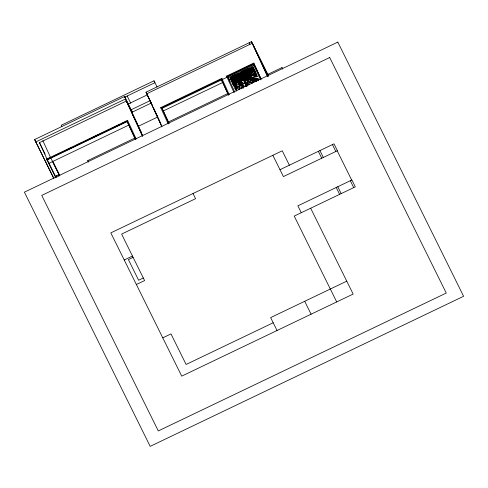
<?xml version="1.0" encoding="UTF-8"?>
<svg xmlns="http://www.w3.org/2000/svg" width="488" height="488" viewBox="0 0 488 488"><rect width="100%" height="100%" fill="white"/><g stroke="black" fill="none" stroke-linecap="round" stroke-linejoin="round"><path stroke-width="0.73" d="M238.236 86.022L236.839 86.754L238.236 86.022L238.376 86.309L236.979 87.041L237.796 86.919L237.656 86.626M241.621 84.4L240.224 85.132L241.621 84.4L241.182 85.296L241.041 85.01M244.183 82.917L243.664 83.485L245.061 82.753L244.183 82.917L243.805 83.771M248.477 81.118L247.081 81.85L248.477 81.118L248.618 81.404L247.221 82.136L248.038 82.014L247.898 81.728M251.863 79.495L250.466 80.227L251.863 79.495L251.424 80.392L251.283 80.105M254.309 78.068L253.797 78.635L255.194 77.903L254.309 78.068L253.937 78.922M231.916 76.97L230.629 77.586L231.916 76.97L231.525 77.836L230.769 77.879L232.056 77.257M234.856 75.884L235.387 75.311L234.1 75.927L234.996 76.171L234.1 75.927M237.485 74.304L238.772 73.688L238.382 74.554L237.485 74.304L238.772 73.688M242.274 72.37L240.987 72.987M245.067 70.998L245.598 70.418L244.311 71.034L245.208 71.285L244.311 71.034M247.727 69.4L249.014 68.784L248.624 69.65L247.727 69.4L249.014 68.784M251.027 67.82L252.314 67.204L251.027 67.82L251.924 68.07L252.461 67.49L251.174 68.106M240.865 87.322L241.346 86.821L241.017 87.657L241.529 87.218L241.676 87.504L241.346 86.821M248.392 84.29L247.88 84.723L247.581 84.101L248.063 83.601L247.721 84.387L248.246 84.003L248.063 83.601M251.448 81.984L251.778 82.667L251.265 83.106L250.966 82.484L251.448 81.984L251.106 82.771M254.352 80.862L254.84 80.361L254.51 81.197L255.023 80.758L255.163 81.045L254.84 80.361M258.494 79.453L257.981 79.886L257.682 79.263L258.17 78.763L257.829 79.55M234.996 84.156L234.588 83.289L235.332 82.533L235.753 83.43L234.996 84.156L235.612 83.143L235.753 83.43M235.472 82.82L234.734 83.576L234.588 83.289M237.949 81.685L238.687 80.923L238.089 81.972L237.949 81.685L238.211 82.258L238.968 81.533L238.687 80.923M241.365 80.05L242.103 79.288L241.505 80.337L241.365 80.05L241.767 80.91M245.214 79.263L244.805 78.403L245.543 77.641L245.97 78.537L245.214 79.263L245.824 78.251M248.136 76.805L248.874 76.049L248.276 77.092L248.136 76.805L248.398 77.385L249.154 76.653L248.874 76.049M251.576 75.158L252.32 74.402L251.716 75.445L251.576 75.158L251.985 76.018L252.601 75.006L252.741 75.292L252.32 74.402M254.937 73.548L255.675 72.791L255.956 73.401L255.2 74.127L254.937 73.548L255.078 73.834L255.822 73.078M238.638 84.418L239.346 83.722L237.833 84.522L237.973 84.808L239.486 84.009L238.784 84.705L237.833 84.522M242.054 82.783L242.762 82.088L241.249 82.887L242.194 83.07L241.249 82.887M246.092 80.496L244.573 81.295L244.72 81.581L246.233 80.782L246.092 80.496L244.573 81.295M248.801 79.556L249.508 78.861L247.989 79.66L248.941 79.843M252.918 77.226L251.405 78.025L252.918 77.226L252.357 78.208L251.546 78.312L253.065 77.513M256.334 75.591L254.821 76.39L255.486 75.738L256.474 75.878L255.486 75.738M235.137 85.479L234.472 86.132L235.991 85.333L235.137 85.479L236.131 85.62M241.389 83.173L242.902 82.374M248.13 79.947L248.654 79.007M233.667 85.485L234.374 84.796L233.807 85.772L233.667 85.485L234.045 86.284M240.413 82.252L241.121 81.563L241.365 82.106L240.645 82.765L240.413 82.252L240.554 82.539L241.261 81.85M243.823 80.618L244.531 79.928L243.969 80.904L243.823 80.618L244.201 81.417M247.562 79.812L247.184 79.013L247.892 78.324L247.325 79.3L247.562 79.812L248.276 79.147M250.539 77.403L251.247 76.714L251.637 77.543L251.497 77.257L250.777 77.915L250.539 77.403L250.686 77.69L251.393 77M253.9 75.799L254.608 75.103L254.041 76.085L253.9 75.799L254.279 76.592M233.13 83.619L233.88 82.893L234.99 82.673L234.85 82.387L234.1 83.119L232.989 83.332L234.24 83.405M237.406 81.533L238.15 80.807L237.046 81.026L236.29 81.752L237.546 81.819L238.296 81.093M247.672 76.616L248.422 75.89L247.312 76.11L246.562 76.836L247.819 76.903M249.978 75.201L251.088 74.981L251.839 74.255L251.228 75.268L249.978 75.201L250.728 74.475L251.839 74.255M232.989 83.332L233.74 82.606L234.85 82.387M243.902 77.745L243.146 78.47L244.262 78.251L245.006 77.525L243.902 77.745L243.286 78.757L244.403 78.537M250.118 75.487L250.869 74.762L251.979 74.542M253.333 73.597L254.089 72.865L255.194 72.645L254.449 73.377L253.333 73.597L254.59 73.664M253.473 73.883L254.23 73.151L255.34 72.932M241.627 80.624L242.383 79.898L242.524 80.184L242.103 79.288M235.966 88.84L237.162 88.261L236.491 88.352L236.107 89.127L236.491 88.352M243.878 85.04L242.682 85.62L243.878 85.04L243.488 85.839M246.763 83.918L247.294 83.405L246.098 83.985L246.904 84.204L247.434 83.692L246.239 84.272M250.204 82.271L250.734 81.758L249.539 82.338L250.344 82.557L250.875 82.045L249.685 82.624L250.344 82.557M253.65 80.977L254.181 80.465L253.364 80.27L252.845 80.758L254.034 80.178L253.364 80.27M256.889 79.068L257.426 78.556L256.231 79.135L257.036 79.355L257.566 78.843L256.371 79.422M235.96 80.148L234.758 80.276L233.88 81.118L235.076 80.965L235.96 80.148L235.216 81.252L234.02 81.404L234.899 80.563L236.101 80.435M237.205 79.526L238.089 78.678L239.291 78.556L238.547 79.66L237.205 79.526L238.406 79.373L239.291 78.556M237.351 79.812L238.229 78.964L239.431 78.843M240.651 77.873L241.529 77.031L242.731 76.909L241.847 77.72L240.651 77.873L240.791 78.159L241.529 77.031M244.122 76.213L245 75.372L246.202 75.243L245.318 76.061L244.122 76.213L244.262 76.5L245.464 76.348L246.349 75.53L245.147 75.658L244.262 76.5M248.416 73.737L247.532 74.579L248.734 74.426L249.618 73.609L248.416 73.737L249.758 73.895L248.874 74.713L247.678 74.865L248.557 74.023M250.862 72.987L251.747 72.139L252.949 72.017L252.064 72.834L250.862 72.987L251.009 73.273L251.747 72.139M239.639 88.816L238.284 89.481L239.639 88.816L239.175 89.67L239.035 89.383M238.425 89.768L239.779 89.103M242.182 87.37L241.67 87.858L243.024 87.199L242.182 87.37L241.81 88.145M245.055 86.242L246.409 85.577L245.952 86.431L245.055 86.242L246.409 85.577M245.196 86.528L246.55 85.864M248.978 84.113L248.471 84.607L249.826 83.942L248.978 84.113L248.612 84.894M255.157 81.404L256.511 80.74L256.054 81.594L255.157 81.404L256.511 80.74M255.297 81.691L256.651 81.026M232.495 78.33L233.795 78.104L234.679 77.263L233.941 78.391L232.495 78.33L233.477 77.433L234.679 77.263M235.881 76.707L237.186 76.488L238.065 75.64L236.863 75.811L236.021 76.994L237.327 76.775L238.211 75.927L237.003 76.097L236.021 76.994M240.712 75.152L241.597 74.31L240.389 74.475L239.407 75.372L239.266 75.085L240.249 74.188L241.456 74.023L240.572 74.865L239.266 75.085M244.866 72.389L243.664 72.553L242.682 73.45L243.982 73.23L244.866 72.389L244.128 73.517L242.823 73.737L243.805 72.84L245.013 72.675M246.098 71.815L247.398 71.596L248.282 70.754L247.074 70.919L246.239 72.102L247.538 71.882L248.422 71.041L247.221 71.205L246.239 72.102M232.355 79.684L231.464 80.526L232.684 80.398L233.612 79.52L232.355 79.684L233.752 79.806L232.825 80.685L231.605 80.813L232.495 79.971M234.85 78.903L235.741 78.062L236.997 77.903L236.07 78.775L234.85 78.903L236.21 79.062L237.137 78.19L235.881 78.348L234.996 79.19M240.438 76.25L239.181 76.415L238.296 77.257L239.51 77.128L240.438 76.25L239.651 77.415L238.437 77.543L239.321 76.701L240.578 76.537M241.682 75.634L242.566 74.792L243.823 74.633L242.896 75.506L241.682 75.634L243.036 75.793L243.963 74.92L242.713 75.079L241.822 75.921M245.098 73.999L245.982 73.157L247.239 72.999L246.312 73.871L245.098 73.999L246.452 74.158M245.238 74.286L246.123 73.444L247.379 73.285M250.625 71.376L249.368 71.535L248.484 72.377L249.697 72.248L250.625 71.376L249.838 72.535L248.624 72.663L249.508 71.821L250.765 71.663M251.814 70.784L252.699 69.943L253.955 69.778L253.028 70.656L251.814 70.784L253.168 70.943L254.096 70.065L252.839 70.229L251.954 71.071M236.418 91.122L236.894 90.677M246.519 86.284L247.001 85.839L247.184 86.236M235.314 83.942L236.088 83.222L237.168 83.418L236.229 83.509L235.454 84.229L235.314 83.942L237.022 83.131M238.754 82.295L239.529 81.575L240.468 81.484L238.754 82.295L238.9 82.582L239.529 81.575M242.92 79.953L242.139 80.672L243.854 79.861L242.92 79.953L243.061 80.239M245.586 79.026L246.361 78.306L247.44 78.501L246.501 78.592L245.726 79.312L245.586 79.026L247.3 78.214M248.941 77.415L249.716 76.695L250.655 76.604L248.941 77.415L249.087 77.702L249.862 76.982L250.795 76.891M253.107 75.079L252.326 75.799L254.041 74.981L253.107 75.079L254.187 75.268L253.418 75.969L253.278 75.683M241.993 78.007L242.878 77.195M255.157 71.559L254.297 71.303L254.809 70.827L254.956 71.114M233.904 85.998L234.618 85.333L234.758 85.62L234.374 84.796M244.061 81.13L244.781 80.471L244.531 79.928M247.422 79.526L248.136 78.861L247.892 78.324M254.138 76.305L254.852 75.646L254.992 75.933L254.608 75.103M232.636 78.617L233.618 77.72L234.826 77.549M249.453 70.205L250.435 69.308L251.637 69.143L250.759 69.985L249.453 70.205L249.594 70.492L250.899 70.272L251.784 69.43L250.576 69.601L249.594 70.492M233.667 81.276L233.246 80.386L234.118 79.593L234.514 80.532L233.667 81.276L234.374 80.246L234.118 79.593M234.258 79.879L233.392 80.672L233.246 80.386M236.607 78.775L237.479 77.982L236.747 79.062L236.607 78.775L237.028 79.672L237.876 78.922L237.479 77.982M240.389 78.062L239.962 77.171L240.834 76.372L241.231 77.317L240.834 76.372M240.974 76.665L240.108 77.458L239.962 77.171M243.378 75.536L244.25 74.737L243.518 75.823L243.378 75.536L243.799 76.427L244.647 75.683L244.25 74.737M247.892 73.773L247.044 74.518L246.763 73.914L247.636 73.121L248.032 74.06L247.636 73.121M247.776 73.407L246.91 74.2L246.763 73.914M250.179 72.279L251.052 71.486L250.32 72.566L250.179 72.279L250.6 73.169M236.851 85.955L236.168 86.571L235.954 86.108L236.662 85.504L236.991 86.242L236.662 85.504M253.51 70.681L254.382 69.888L253.65 70.967L253.51 70.681L253.931 71.577L254.638 70.547L254.779 70.833L254.382 69.888M244 80.148L243.231 80.849L243.091 80.557M240.047 83.881L239.693 85.241L240.377 84.619L240.047 83.881L239.34 84.491L239.693 85.241M232.239 78.592L233.234 77.696L232.77 76.701L231.769 77.586L232.239 78.592L233.093 77.409L233.234 77.696M235.649 76.958L236.643 76.061L236.18 75.073L235.179 75.951L235.649 76.958L236.503 75.774L236.643 76.061M239.035 75.335L238.565 74.328L239.565 73.45L239.889 74.152L239.035 75.335L240.029 74.438M247.013 71.974L247.16 72.261L246.037 72.377L245.751 71.767L246.745 70.87L245.891 72.053L246.349 73.047L247.459 72.919L247.013 71.974L245.897 72.09L245.421 71.047L246.422 70.168L245.562 71.333M249.057 70.187L250.051 69.29L249.728 68.588L248.721 69.467L249.197 70.473L250.051 69.29M239.169 86.614L238.614 87.114L238.412 86.681L239.01 86.169L239.315 86.901L239.01 86.169M241.999 85.492L242.554 84.991L242.396 84.552L241.798 85.064L242.139 85.778L242.701 85.278L242.396 84.552M252.131 80.642L252.686 80.142L252.528 79.697L251.93 80.209L252.272 80.929M255.633 79.324L256.188 78.824L255.889 78.092L255.291 78.605L255.633 79.324L256.048 78.537L256.188 78.824M232.624 83.558L233.532 82.753L233.386 82.466L232.624 83.558L232.19 82.631L233.075 81.844L233.532 82.753M235.814 81.679L236.717 80.868L236.863 81.154L236.405 80.252L235.521 81.038L235.954 81.966M239.34 80.343L240.249 79.538L240.108 79.251L239.34 80.343L238.906 79.416L239.791 78.629L240.249 79.538M246.001 76.799L246.904 75.994L247.05 76.281L246.593 75.372L245.708 76.158L246.141 77.086M249.502 75.481L250.405 74.67L250.265 74.383L249.502 75.481L249.063 74.554L249.954 73.767L250.405 74.67M242.377 77.757L243.262 76.97L243.719 77.873L243.573 77.586L242.67 78.397L242.377 77.757L242.518 78.043L243.262 76.97M250.094 74.054L249.209 74.841L249.063 74.554M240.242 77.775L241.09 77.031M250.46 72.883L251.308 72.139L251.448 72.425L251.052 71.486M232.91 76.988L231.91 77.873L231.769 77.586M242.005 72.681L243.006 71.803L243.475 72.791L243.329 72.505L242.335 73.401L242.005 72.681L242.146 72.968L243.152 72.09M249.197 70.473L248.868 69.753L249.728 68.588M252.082 67.856L253.083 66.978L252.223 68.143L252.082 67.856L252.412 68.576L253.406 67.68L253.638 68.241M230.812 79.709L231.788 78.861L230.952 79.995L230.812 79.709L231.135 80.41L232.117 79.581L231.788 78.861M234.142 78.111L235.118 77.269L234.283 78.397L234.142 78.111L234.466 78.818L235.448 77.989L235.118 77.269M237.583 76.463L238.559 75.622L237.723 76.75L237.583 76.463L238.046 77.458L239.035 76.628L238.559 75.622M240.968 74.841L241.95 73.999L241.109 75.128L240.968 74.841L241.432 75.835L242.42 75.006L241.95 73.999M244.329 73.237L245.305 72.389L244.47 73.523L244.329 73.237L244.653 73.938L245.635 73.108L245.781 73.395L245.305 72.389M247.739 71.602L248.721 70.754L247.886 71.888L247.739 71.602L248.209 72.59L249.191 71.76L248.721 70.754M251.1 69.991L252.076 69.15L251.241 70.278L251.1 69.991L251.564 70.986L252.552 70.156L252.076 69.15M236.802 85.79L236.094 86.394L235.954 86.108M240.188 84.168L239.48 84.778L239.34 84.491M249.502 79.623L250.204 79.013L249.642 79.91L249.502 79.623L249.856 80.374L250.393 79.471L250.533 79.757L250.204 79.013M253.62 77.378L252.912 77.989L253.126 78.452L253.809 77.836L253.949 78.123L253.62 77.378L253.059 78.275M256.218 76.409L256.92 75.799L256.359 76.695L256.218 76.409L256.432 76.872L257.109 76.256L257.249 76.543L256.92 75.799M234.972 88.334L235.57 87.822L235.112 88.621L234.972 88.334L235.173 88.761L235.728 88.261L235.869 88.548L235.57 87.822M239.15 86.455L238.559 86.968L238.412 86.681M242.139 85.778L241.944 85.351L242.536 84.839M245.189 83.442L245.781 82.929L245.33 83.729L245.189 83.442L245.385 83.875L245.946 83.375L246.086 83.662L245.781 82.929M248.599 81.807L249.197 81.295L248.746 82.094L248.599 81.807L248.801 82.24L249.356 81.74L249.502 82.027L249.197 81.295M252.528 79.697L252.07 80.502L251.93 80.209M253.083 66.978L253.546 67.966L252.796 68.552L253.73 68.466M251.125 82.82L251.637 82.381L251.778 82.667M257.841 79.599L258.353 79.166L258.17 78.763M242.28 74.719L241.432 75.835M157.044 86.943L154.013 80.813L61.256 125.227L61.842 126.502M53.863 178.614L34.624 139.556L124.641 96.453L132.309 112.118L131.205 109.721M124.422 97.313L154.891 82.728L154.013 80.813M35.728 141.953L125.745 98.851L124.641 96.453M161.967 126.886L145.997 92.171L251.527 41.645L268.601 76.146M146.736 93.769L252.259 43.243L267.43 76.03M127.935 104.145L147.821 94.623M151.292 103.029L131.919 112.307L126.343 101.046L39.461 142.648L45.14 154.129M135.536 139.464L127.051 121.292L46.817 159.71L46.573 159.179L127.588 120.39L127.734 120.676M46.714 159.466L50.526 157.642M53.942 156.007L60.774 152.732M66.24 150.115L71.022 147.827M76.488 145.21L81.27 142.917M89.469 138.995L98.35 134.743M99.717 134.084L108.598 129.832M112.014 128.198L118.852 124.928M122.268 123.293L127.051 121M46.964 159.997L127.197 121.579M168.244 123.964L160.729 107.622L221.784 78.391L222.071 78.964M233.996 92.482L226.481 76.146L253.73 63.098L260.903 78.647M169.001 123.482L161.76 107.781L221.247 79.3L222.809 82.454M234.783 92.116L227.512 76.299L253.193 64.001L254.114 65.868M162.04 108.354L253.479 64.575M49.056 163.254L128.899 125.026M228.219 77.738L253.9 65.441M231.739 76.403L236.473 74.139M241.877 71.547L248.636 68.314M237.625 74.591L238.913 73.975M247.867 69.686L249.154 69.07M169.013 123.311L163.321 110.941L223.315 82.216M228.774 79.599L253.388 67.814M138.342 126.27L157.715 116.992M282.589 68.832L281.972 67.588L267.735 74.408L268.473 76.006M88.419 161.955L87.785 160.589L135.188 137.891M167.964 122.195L228.079 93.415M56.895 177.229L56.26 175.857L58.218 174.917L58.645 175.778M279.984 169.696L333.993 143.838L337.403 150.719L283.394 176.583L272.859 155.294M124.239 259.982L132.455 256.041M133.096 257.335L128.399 259.586L138.616 280.234L143.313 277.983M136.372 284.504L144.594 280.57L121.603 234.1L195.572 198.683L193.016 193.523M162.772 337.849L170.989 333.914L186.105 364.463L273.207 322.757M346.761 281.161L270.651 317.596L277.038 330.504M255.871 74.511L256.413 74.402M250.289 68.314L251.631 68.369L250.289 68.314L250.759 69.308L250.619 69.022L251.954 69.07L251.491 68.082M246.879 69.949L248.215 70.004L246.879 69.949L247.343 70.943L247.202 70.656L248.398 70.418L248.075 69.717M243.549 71.547L244.884 71.602L243.549 71.547L244.012 72.535L245.208 72.303L244.744 71.309M240.102 73.194L241.304 72.962L241.444 73.249L240.102 73.194L240.572 74.182L240.431 73.895L241.767 73.95L241.304 72.962M236.747 74.798L238.089 74.853L236.747 74.798L237.211 75.793L236.887 75.085M237.07 75.506L238.266 75.274M234.557 76.189L233.362 76.421L233.825 77.415L235.021 77.177L234.557 76.189L234.697 76.476L233.502 76.707M230.086 77.989L231.428 78.043L230.086 77.989L230.549 78.983M230.409 78.696L231.605 78.458L231.281 77.757M252.009 79.782L250.984 79.666M241.761 84.686L240.736 84.57M253.046 74.017L254.199 73.816L254.346 74.103L253.046 74.017L253.473 74.914L254.644 74.755M249.636 75.652L250.93 75.738L249.636 75.652L250.057 76.549M246.251 77.275L247.544 77.36L246.251 77.275L246.672 78.165L246.525 77.879L247.703 77.726L247.398 77.073M242.804 78.922L243.957 78.721L244.098 79.007L242.804 78.922L243.225 79.819L244.403 79.66M239.504 80.502L240.797 80.587L239.504 80.502L239.925 81.398M236.064 82.149L237.357 82.234L236.064 82.149L236.485 83.045L236.338 82.759L237.516 82.606L237.211 81.947M232.648 83.783L233.801 83.582L233.941 83.869L232.648 83.783L233.069 84.68L234.24 84.528L233.801 83.582M254.047 71.797L255.145 71.608L255.285 71.895L254.047 71.797L254.333 72.419L255.431 72.242M250.686 73.407L251.784 73.212L251.924 73.499L250.686 73.407L251.119 74.316L252.217 74.139M247.276 75.042L248.368 74.847L248.514 75.134L247.276 75.042L247.703 75.951L248.801 75.774M243.969 76.622L245.208 76.72L243.969 76.622L244.403 77.531M240.529 78.269L241.767 78.367L240.529 78.269L240.956 79.178L240.816 78.891L241.92 78.714L241.627 78.08M237.113 79.904L238.211 79.715L238.351 80.002L237.113 79.904L237.54 80.813L237.4 80.526L238.644 80.636L238.211 79.715M233.782 81.496L234.881 81.307L235.021 81.594L233.782 81.496L234.069 82.124L235.314 82.228L234.881 81.307M251.515 83.668L252.223 83.546M241.328 88.548L242.036 88.426M244.256 77.244L245.501 77.354L245.067 76.433M252.064 72.114L251.607 71.138L252.875 70.937L253.339 71.925L251.924 71.828L253.339 71.925M253.016 71.224L251.607 71.138M248.221 72.761L249.49 72.559L249.63 72.846L248.221 72.761L248.538 73.444L249.954 73.548L249.49 72.559M241.877 76.988L241.42 76.012L242.689 75.817L243.152 76.805L241.737 76.701L243.152 76.805M242.829 76.104L241.42 76.012M238.065 77.623L239.474 77.714L238.065 77.623L238.522 78.599M234.679 79.245L235.948 79.044L236.088 79.331L234.679 79.245L235.137 80.221L236.412 80.032L235.948 79.044M231.349 80.837L232.758 80.929L231.349 80.837L231.983 82.283L232.495 81.764L231.66 81.526L233.081 81.63L232.617 80.642M252.516 81.453L253.272 81.343L253.412 81.63L252.516 81.453L252.839 82.143L253.62 82.076M245.653 84.735L246.416 84.625L246.556 84.912L245.653 84.735L245.842 85.138L246.623 85.071M242.383 86.303L243.14 86.193L243.28 86.48L242.383 86.303L242.707 86.992L243.488 86.925L243.14 86.193M238.913 87.968L239.815 88.139L238.913 87.968L239.236 88.651L239.096 88.365L239.876 88.304L239.669 87.852M235.582 89.56L236.338 89.45L236.485 89.737L235.582 89.56L235.765 89.963L236.546 89.896L236.338 89.45M238.382 78.312L239.797 78.409L239.334 77.427M244.018 85.327L243.207 85.132M249.039 78.721L250.076 78.58L249.697 77.781L248.654 77.903L249.039 78.721L248.898 78.434L250.076 78.58M238.852 83.594L239.889 83.454L239.51 82.655L238.467 82.783L238.852 83.594L238.711 83.308L239.889 83.454M235.521 85.193L235.137 84.375L236.18 84.253L236.418 84.766L235.381 84.906L235.521 85.193L236.558 85.052M249.917 76.262L251.088 76.104L250.789 75.451M239.785 81.112L241.096 81.24L240.657 80.3M245.726 79.312L246.672 79.196L246.531 78.91M235.454 84.229L236.399 84.119L236.259 83.832M252.979 69.522L254.089 69.388L253.498 67.954M249.764 71.413L250.875 71.285L250.429 70.339L249.313 70.455L249.764 71.413L249.618 71.126L250.875 71.285M242.878 74.359L244.128 74.511L243.683 73.572L242.566 73.682L243.018 74.646M239.205 75.292L240.468 75.463L239.205 75.292L239.516 75.963L240.627 75.835M255.425 74.664L256.609 74.823L255.425 74.664L255.81 75.475L255.669 75.189L256.847 75.335L256.468 74.536M236.216 77.897L237.327 77.769L236.887 76.823L235.765 76.939L236.216 77.897L236.076 77.61L237.327 77.769M232.715 79.221L233.972 79.373L233.526 78.434L232.41 78.55L232.855 79.507M245.293 79.513L246.483 79.672L245.293 79.513L245.677 80.325L245.537 80.038L246.714 80.184L246.336 79.385M251.186 78.568L251.96 78.477L252.101 78.763L251.186 78.568L251.515 79.269L252.308 79.209L251.96 78.477M247.739 80.215L248.52 80.123L248.66 80.41L247.739 80.215L247.934 80.63L248.721 80.569L248.52 80.123M244.354 81.838L245.275 82.033L244.354 81.838L244.689 82.539L244.549 82.252L245.336 82.191L245.129 81.746M240.974 83.454L241.755 83.363L241.895 83.649L240.974 83.454L241.31 84.156L242.103 84.095L241.755 83.363M234.978 86.602L234.203 86.693L234.392 87.114L235.185 87.053L234.978 86.602L235.124 86.888L234.344 86.98M252.668 68.851L253.931 69.022L252.668 68.851L253.119 69.808M235.905 77.226L237.028 77.11L236.887 76.823M253.498 79.196L254.236 79.129L254.382 79.416L253.498 79.196L253.87 79.873L253.723 79.587L254.431 79.544M246.782 82.411L247.52 82.344L247.666 82.631L246.782 82.411L247.154 83.094L247.855 83.052L247.52 82.344M240.011 85.656L240.749 85.589L240.889 85.876L240.011 85.656L240.938 86.004L240.749 85.589M236.625 87.273L237.363 87.212L237.504 87.498L236.625 87.273L236.991 87.956L237.699 87.913L237.363 87.212M236.851 87.669L237.699 87.913M254.297 71.303L255.017 71.272L254.809 70.827M236.765 87.559L236.991 87.956M337.208 150.816L351.683 180.072M332.432 144.588L335.835 151.469M350.311 180.725L353.721 187.612M319.908 150.585L323.312 157.465M337.787 186.721L341.197 193.608M318.341 151.335L321.745 158.216M336.226 187.471L339.63 194.358M253.906 46.622L268.333 75.78M267.869 75.945L265.85 71.852L267.753 75.994M252.552 70.156L252.412 69.869L251.564 70.986M255.889 78.092L255.431 78.891L255.291 78.605M253.473 74.914L253.327 74.627L254.504 74.469L254.199 73.816M250.429 70.339L250.57 70.626L249.313 70.455M251.119 74.316L250.972 74.03L252.076 73.853L251.784 73.212M249.191 71.76L249.051 71.474L248.209 72.59M252.308 79.209L251.375 78.983L251.515 79.269M252.839 82.143L252.699 81.856L253.479 81.789L253.272 81.343M247.459 72.919L246.208 72.761L246.349 73.047M249.697 77.781L249.838 78.068L248.654 77.903M247.703 75.951L247.562 75.664L248.66 75.487L248.368 74.847M245.208 72.303L243.872 72.248L244.012 72.535M246.593 75.372L245.848 76.445L245.708 76.158M289.378 165.2L282.253 150.798L110.825 232.874L181.719 376.144L353.147 294.063L310.667 208.224M243.683 73.572L243.829 73.859L242.566 73.682M244.647 75.683L244.506 75.396L243.799 76.427M247.855 83.052L247.007 82.808L247.154 83.094M244.805 78.403L244.946 78.69L245.69 77.927L245.97 78.537M243.225 79.819L243.085 79.532L244.262 79.373L243.957 78.721M239.565 73.45L238.705 74.615L238.565 74.328M239.516 75.963L239.657 76.25L239.352 75.579M239.035 76.628L238.894 76.341L238.046 77.458M239.791 78.629L239.047 79.703L238.906 79.416M242.103 84.095L241.17 83.869L241.31 84.156M243.488 86.925L242.566 86.705L242.707 86.992M236.18 75.073L235.32 76.238L235.179 75.951M237.876 78.922L237.735 78.635L237.028 79.672M239.51 82.655L239.651 82.942L238.467 82.783M235.021 77.177L233.685 77.128L233.825 77.415M236.412 80.032L234.99 79.934L235.137 80.221M236.405 80.252L235.661 81.325L235.521 81.038M301.273 212.719L297.869 205.838L351.879 179.981L355.288 186.861L294.227 216.093L336.708 301.938M233.526 78.434L233.667 78.721L232.41 78.55M236.18 84.253L236.32 84.54L235.137 84.375M233.075 81.844L232.331 82.917L232.19 82.631M234.24 84.528L232.929 84.393L233.069 84.68M227.512 76.299L228.36 78.025M226.481 76.146L226.767 76.72M304.701 301.291L311.088 314.199M161.76 107.781L163.321 110.941M160.729 107.622L161.016 108.196M145.997 92.171L150.517 101.419M155.129 111.77L157.392 116.339M127.161 96.002L130.76 103.285M125.526 99.223L126.38 100.943M126.557 101.297L131.662 111.63M132.205 113.527L136.927 123.061M133.736 116.858L141.148 131.943M87.785 160.589L88.438 161.906M53.064 161.973L59.804 175.601M52.448 161.083L59.713 175.759M50.874 158.124L59.627 175.808M56.26 175.857L56.687 176.717M47.354 159.808L56.102 177.498M46.573 159.179L55.699 177.65M34.624 139.556L53.772 178.248M281.972 67.588L282.607 68.967M251.527 41.645L267.491 76.36M249.179 42.767L249.911 44.365M253.73 63.098L261.245 79.434M253.193 64.001L260.47 79.819M255.145 71.608L255.578 72.529M257.682 79.263L257.981 79.886M258.207 80.465L258.384 80.849M254.187 72.084L254.474 72.706M252.875 70.937L253.199 71.638M254.236 79.129L254.571 79.831M248.361 73.047L248.679 73.731M246.422 70.168L246.885 71.157M250.966 82.484L251.265 83.106M245.421 71.047L245.751 71.767M247.886 80.502L248.075 80.916M247.581 84.101L247.88 84.723M242.689 75.817L243.012 76.518M246.416 84.625L246.763 85.357M240.328 75.176L240.773 76.122M237.943 74.566L238.412 75.561M243.164 87.895L243.329 88.261M233.923 81.783L234.216 82.411M229.073 79.459L230.019 81.52M221.784 78.391L229.299 94.727M221.534 79.873L228.488 95.001M221.247 79.3L228.518 95.111M152.555 105.78L150.188 100.632L130.814 109.91L142.752 135.859M153.183 107.153L157.465 116.461M158.027 117.681L160.863 123.842M148.01 96.349L161.638 125.971M126.947 102.09L142.636 136.201M125.562 99.345L142.429 136.012M127.588 120.39L136.183 139.056M127.051 121.292L135.414 139.458M42.822 140.611L50.581 157.484M58.218 174.917L58.853 176.296M39.29 142.276L47.043 159.137M252.668 79.983L252.833 80.428M256.127 73.779L255.724 74.225L256.267 74.115L256.127 73.779M242.127 72.084L240.84 72.7L242.127 72.084M231.33 78.861L230.714 79.477L230.489 78.995L231.33 78.861M337.818 42.102L24.4 192.162L150.182 446.355L463.6 296.289L337.818 42.102M329.705 57.523L41.742 195.395L158.295 430.935L446.258 293.056L329.705 57.523"/></g></svg>
